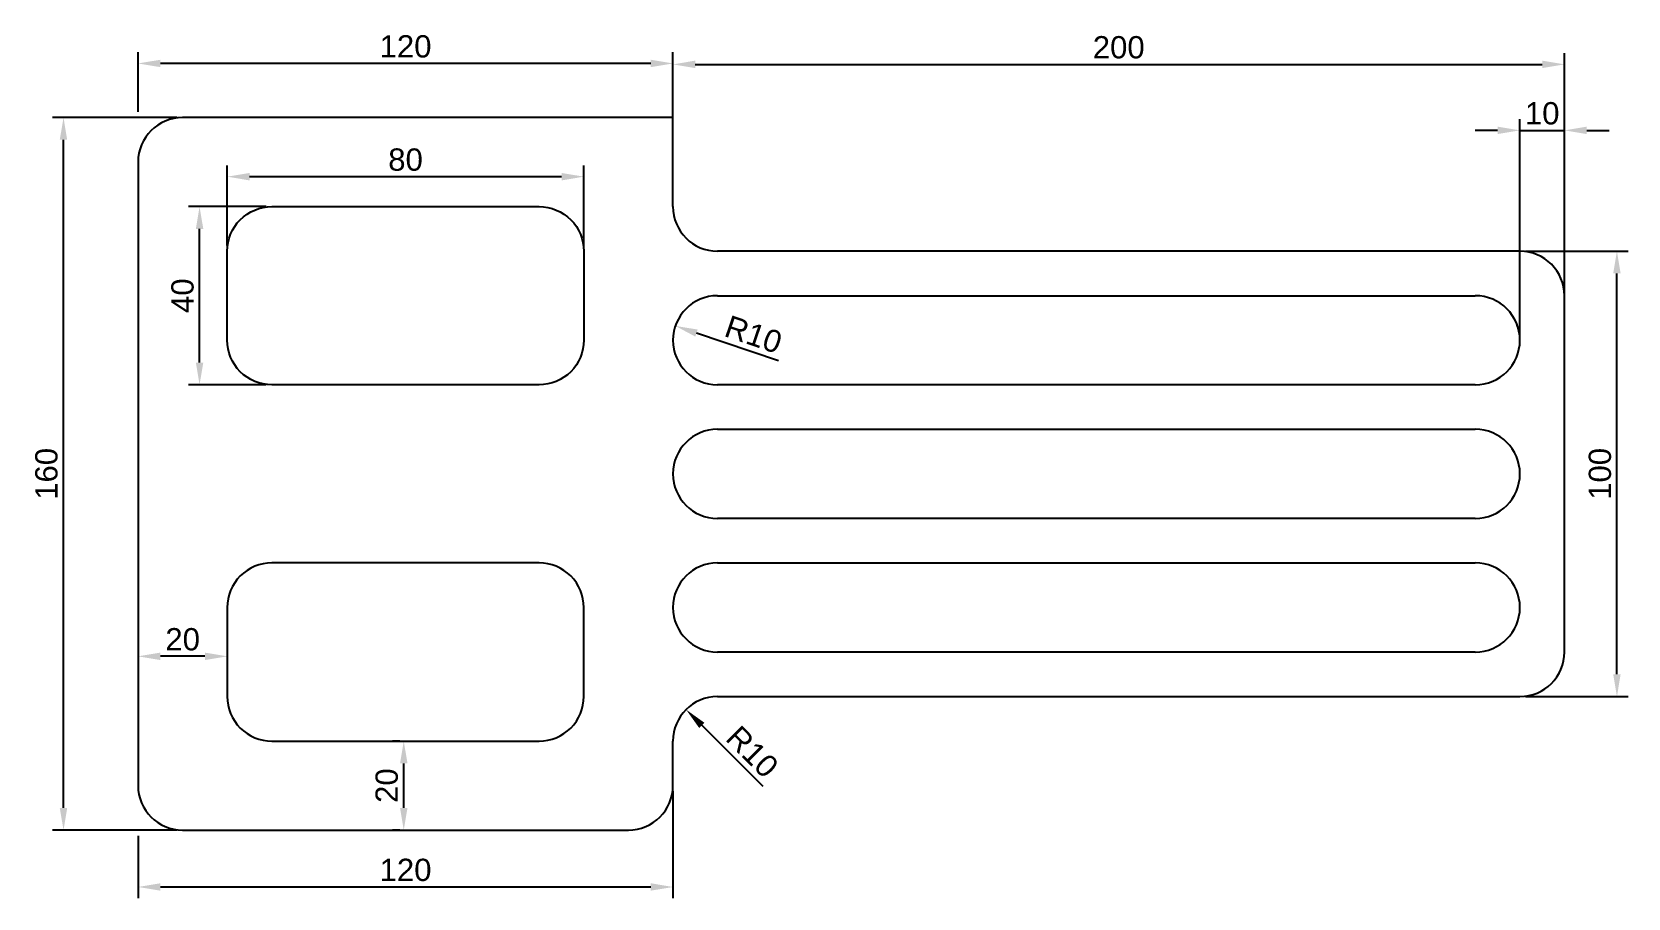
# Model space of a CAD drawing. Header units: millimetres. Extents: x 176 to 534, y 185 to 379.
import ezdxf

# ---------------------------------------------------------------- set-up
doc = ezdxf.new("R2010")
doc.units = ezdxf.units.MM
doc.styles.get("Standard").update_dxf_attribs({"font": 'arial.ttf'})
doc.dimstyles.new('ISO-25', dxfattribs={"dimscale": 2, "dimtxt": 2.5, "dimasz": 2.5, "dimexe": 1.25, "dimexo": 0.625, "dimtad": 1, "dimtxsty": 'Standard', "dimcen": 2.5, "dimadec": 0, "dimazin": 0, "dimtfac": 1, "dimtmove": 0, "dimatfit": 3, "dimfxl": 1, "dimarcsym": 0})

# ---------------------------------------------------------------- blocks, each defined once
blk = doc.blocks.new('*D3')
at = {"color": 0, "lineweight": -2, "transparency": 16777216}
for p, q in [((200, 361.25), (200, 374.65)), ((320, 361.25), (320, 374.65)), ((315, 372.15), (205, 372.15))]:
    blk.add_line(p, q, dxfattribs=at)
at = {"color": 0, "transparency": 16777216}
for points in [[(205, 372.98), (205, 371.32), (200, 372.15)], [(315, 372.98), (315, 371.32), (320, 372.15)]]:
    blk.add_solid(points, dxfattribs=at)
at = {"layer": 'Defpoints', "color": 0, "transparency": 16777216}
for p in [(200, 372.15), (200, 360), (320, 360)]:
    blk.add_point(p, dxfattribs=at)
at = {"color": 0, "transparency": 16777216, "insert": (260, 375.95), "char_height": 5, "attachment_point": 5}
blk.add_mtext('120', dxfattribs=at)
blk = doc.blocks.new('*D4')
at = {"color": 0, "lineweight": -2, "transparency": 16777216}
for p, q in [((320, 208.75), (320, 184.74)), ((200, 198.75), (200, 184.74)), ((205, 187.24), (315, 187.24))]:
    blk.add_line(p, q, dxfattribs=at)
at = {"color": 0, "transparency": 16777216}
for points in [[(205, 188.08), (205, 186.41), (200, 187.24)], [(315, 188.08), (315, 186.41), (320, 187.24)]]:
    blk.add_solid(points, dxfattribs=at)
at = {"layer": 'Defpoints', "color": 0, "transparency": 16777216}
for p in [(320, 210), (200, 200), (320, 187.24)]:
    blk.add_point(p, dxfattribs=at)
at = {"color": 0, "transparency": 16777216, "insert": (260, 191.05), "char_height": 5, "attachment_point": 5}
blk.add_mtext('120', dxfattribs=at)
blk = doc.blocks.new('*D7')
at = {"color": 0, "lineweight": -2, "transparency": 16777216}
blk.add_line((343.66, 305.36), (325.27, 311.61), dxfattribs=at)
at = {"color": 0, "transparency": 16777216}
blk.add_solid([(325.53, 312.4), (325, 310.82), (320.53, 313.22)], dxfattribs=at)
at = {"layer": 'Defpoints', "color": 0, "transparency": 16777216}
for p in [(320.53, 313.22), (330, 310)]:
    blk.add_point(p, dxfattribs=at)
at = {"color": 0, "transparency": 16777216, "insert": (338.06, 311.28), "char_height": 5, "attachment_point": 5, "rotation": 341.2278}
blk.add_mtext('R10', dxfattribs=at)
blk = doc.blocks.new('*D8')
at = {"color": 0, "lineweight": -2, "transparency": 16777216}
for p, q in [((208.75, 360), (180.77, 360)), ((183.27, 205), (183.27, 355)), ((208.75, 200), (180.77, 200))]:
    blk.add_line(p, q, dxfattribs=at)
at = {"color": 0, "transparency": 16777216}
for points in [[(182.43, 355), (184.1, 355), (183.27, 360)], [(182.43, 205), (184.1, 205), (183.27, 200)]]:
    blk.add_solid(points, dxfattribs=at)
at = {"layer": 'Defpoints', "color": 0, "transparency": 16777216}
for p in [(183.27, 360), (210, 360), (210, 200)]:
    blk.add_point(p, dxfattribs=at)
at = {"color": 0, "transparency": 16777216, "insert": (179.46, 280), "char_height": 5, "attachment_point": 5, "rotation": 90}
blk.add_mtext('160', dxfattribs=at)
blk = doc.blocks.new('*D9')
at = {"color": 0, "lineweight": -2, "transparency": 16777216}
for p, q in [((511.25, 330), (534.27, 330)), ((531.77, 235), (531.77, 325)), ((511.25, 230), (534.27, 230))]:
    blk.add_line(p, q, dxfattribs=at)
at = {"color": 0, "transparency": 16777216}
for points in [[(530.93, 325), (532.6, 325), (531.77, 330)], [(530.93, 235), (532.6, 235), (531.77, 230)]]:
    blk.add_solid(points, dxfattribs=at)
at = {"layer": 'Defpoints', "color": 0, "transparency": 16777216}
for p in [(510, 330), (531.77, 330), (510, 230)]:
    blk.add_point(p, dxfattribs=at)
at = {"color": 0, "transparency": 16777216, "insert": (527.97, 280), "char_height": 5, "attachment_point": 5, "rotation": 90}
blk.add_mtext('100', dxfattribs=at)
blk = doc.blocks.new('*D10')
at = {"color": 0, "lineweight": -2, "transparency": 16777216}
for p, q in [((258.75, 220), (257.1, 220)), ((259.6, 205), (259.6, 215)), ((258.75, 200), (257.1, 200))]:
    blk.add_line(p, q, dxfattribs=at)
at = {"color": 0, "transparency": 16777216}
for points in [[(258.77, 215), (260.44, 215), (259.6, 220)], [(258.77, 205), (260.44, 205), (259.6, 200)]]:
    blk.add_solid(points, dxfattribs=at)
at = {"layer": 'Defpoints', "color": 0, "transparency": 16777216}
for p in [(259.6, 220), (260, 220), (260, 200)]:
    blk.add_point(p, dxfattribs=at)
at = {"color": 0, "transparency": 16777216, "insert": (255.8, 210), "char_height": 5, "attachment_point": 5, "rotation": 90}
blk.add_mtext('20', dxfattribs=at)
blk = doc.blocks.new('*D11')
at = {"color": 0, "lineweight": -2, "transparency": 16777216}
for p, q in [((200, 238.75), (200, 236.53)), ((215, 239.03), (205, 239.03)), ((220, 238.75), (220, 236.53))]:
    blk.add_line(p, q, dxfattribs=at)
at = {"color": 0, "transparency": 16777216}
for points in [[(205, 239.86), (205, 238.19), (200, 239.03)], [(215, 239.86), (215, 238.19), (220, 239.03)]]:
    blk.add_solid(points, dxfattribs=at)
at = {"layer": 'Defpoints', "color": 0, "transparency": 16777216}
for p in [(200, 240), (220, 240), (200, 239.03)]:
    blk.add_point(p, dxfattribs=at)
at = {"color": 0, "transparency": 16777216, "insert": (210, 242.83), "char_height": 5, "attachment_point": 5}
blk.add_mtext('20', dxfattribs=at)
blk = doc.blocks.new('*D12')
at = {"color": 0, "lineweight": -2, "transparency": 16777216}
for p, q in [((228.75, 340), (211.29, 340)), ((213.79, 305), (213.79, 335)), ((228.75, 300), (211.29, 300))]:
    blk.add_line(p, q, dxfattribs=at)
at = {"color": 0, "transparency": 16777216}
for points in [[(212.96, 335), (214.63, 335), (213.79, 340)], [(212.96, 305), (214.63, 305), (213.79, 300)]]:
    blk.add_solid(points, dxfattribs=at)
at = {"layer": 'Defpoints', "color": 0, "transparency": 16777216}
for p in [(213.79, 340), (230, 340), (230, 300)]:
    blk.add_point(p, dxfattribs=at)
at = {"color": 0, "transparency": 16777216, "insert": (209.99, 320), "char_height": 5, "attachment_point": 5, "rotation": 90}
blk.add_mtext('40', dxfattribs=at)
blk = doc.blocks.new('*D13')
at = {"color": 0, "lineweight": -2, "transparency": 16777216}
for p, q in [((220, 331.25), (220, 349.23)), ((300, 331.25), (300, 349.23)), ((225, 346.73), (295, 346.73))]:
    blk.add_line(p, q, dxfattribs=at)
at = {"color": 0, "transparency": 16777216}
for points in [[(225, 347.56), (225, 345.89), (220, 346.73)], [(295, 347.56), (295, 345.89), (300, 346.73)]]:
    blk.add_solid(points, dxfattribs=at)
at = {"layer": 'Defpoints', "color": 0, "transparency": 16777216}
for p in [(300, 346.73), (220, 330), (300, 330)]:
    blk.add_point(p, dxfattribs=at)
at = {"color": 0, "transparency": 16777216, "insert": (260, 350.53), "char_height": 5, "attachment_point": 5}
blk.add_mtext('80', dxfattribs=at)
blk = doc.blocks.new('*D14')
at = {"color": 0, "lineweight": -2, "transparency": 16777216}
for p, q in [((510, 311.25), (510, 359.63)), ((520, 311.25), (520, 359.63)), ((505, 357.13), (500, 357.13)), ((510, 357.13), (520, 357.13)), ((525, 357.13), (530, 357.13))]:
    blk.add_line(p, q, dxfattribs=at)
at = {"color": 0, "transparency": 16777216}
for points in [[(505, 357.96), (505, 356.29), (510, 357.13)], [(525, 357.96), (525, 356.29), (520, 357.13)]]:
    blk.add_solid(points, dxfattribs=at)
at = {"layer": 'Defpoints', "color": 0, "transparency": 16777216}
for p in [(520, 357.13), (510, 310), (520, 310)]:
    blk.add_point(p, dxfattribs=at)
at = {"color": 0, "transparency": 16777216, "insert": (515, 360.93), "char_height": 5, "attachment_point": 5}
blk.add_mtext('10', dxfattribs=at)
blk = doc.blocks.new('*D15')
at = {"color": 0, "lineweight": -2, "transparency": 16777216}
for p, q in [((320, 341.25), (320, 374.44)), ((520, 321.25), (520, 374.44)), ((325, 371.94), (515, 371.94))]:
    blk.add_line(p, q, dxfattribs=at)
at = {"color": 0, "transparency": 16777216}
for points in [[(325, 372.78), (325, 371.11), (320, 371.94)], [(515, 372.78), (515, 371.11), (520, 371.94)]]:
    blk.add_solid(points, dxfattribs=at)
at = {"layer": 'Defpoints', "color": 0, "transparency": 16777216}
for p in [(520, 371.94), (320, 340), (520, 320)]:
    blk.add_point(p, dxfattribs=at)
at = {"color": 0, "transparency": 16777216, "insert": (420, 375.75), "char_height": 5, "attachment_point": 5}
blk.add_mtext('200', dxfattribs=at)
blk = doc.blocks.new('*D16')
at = {"color": 0, "lineweight": -2, "transparency": 16777216}
blk.add_line((340.2, 209.8), (326.46, 223.54), dxfattribs=at)
at = {"color": 0, "transparency": 16777216}
blk.add_solid([(327.05, 224.12), (325.88, 222.95), (322.93, 227.07)], dxfattribs=at)
at = {"layer": 'Defpoints', "color": 0, "transparency": 16777216}
for p in [(322.93, 227.07), (330, 220)]:
    blk.add_point(p, dxfattribs=at)
at = {"color": 0, "transparency": 16777216, "insert": (337.79, 217.59), "char_height": 5, "attachment_point": 5, "rotation": 315}
blk.add_mtext('R10', dxfattribs=at)

msp = doc.modelspace()

# ---------------------------------------------------------------- linework, layer by layer
for p, q in [((320, 360), (210, 360)), ((320, 340), (320, 360)), ((200, 350), (200, 210)), ((510, 330), (330, 330)), ((330, 320), (500, 320)), ((520, 240), (520, 320)), ((500, 300), (330, 300)), ((330, 290), (500, 290)), ((500, 270), (330, 270)), ((330, 260), (500, 260)), ((500, 240), (330, 240)), ((330, 230), (510, 230)), ((320, 210), (320, 220)), ((210, 200), (310, 200))]:
    msp.add_line(p, q)
for points in [[(230, 340), (290, 340, -0.4142136), (300, 330), (300, 310, -0.4142136), (290, 300), (230, 300, -0.4142136), (220, 310), (220, 330, -0.4142136)], [(230, 220), (290, 220, 0.4142136), (300, 230), (300, 250, 0.4142136), (290, 260), (230, 260, 0.4142136), (220, 250), (220, 230, 0.4142136)]]:
    msp.add_lwpolyline(points, format="xyb", close=True)
for centre, start, end in [((210, 350), 90, 180), ((330, 340), 180, 270), ((510, 320), 0, 90), ((330, 310), 90, 270), ((500, 310), 270, 90), ((330, 280), 90, 270), ((500, 280), 270, 90), ((330, 250), 90, 270), ((500, 250), 270, 90), ((510, 240), 270, 0), ((330, 220), 90, 180), ((210, 210), 180, 270), ((310, 210), 270, 0)]:
    msp.add_arc(centre, 10, start, end)

# ---------------------------------------------------------------- dimensions: what is measured, and where the dimension line sits
for base, p1, p2, picture, middle in [((200, 372.15), (320, 360), (200, 360), '*D3', (260, 375.953)), ((520, 371.944), (320, 340), (520, 320), '*D15', (420, 375.747)), ((520, 357.128), (510, 310), (520, 310), '*D14', (515, 360.931)), ((300, 346.726), (220, 330), (300, 330), '*D13', (260, 350.529)), ((200, 239.027), (220, 240), (200, 240), '*D11', (210, 242.83)), ((320, 187.244), (200, 200), (320, 210), '*D4', (260, 191.047))]:
    dim = msp.add_linear_dim(base=base, p1=p1, p2=p2, dimstyle='ISO-25')
    dim.commit()
    dim.dimension.update_dxf_attribs({"geometry": picture, "text_midpoint": middle})
for base, p1, p2, picture, middle in [((183.267, 360), (210, 200), (210, 360), '*D8', (179.464, 280)), ((213.792, 340), (230, 300), (230, 340), '*D12', (209.989, 320)), ((531.768, 330), (510, 230), (510, 330), '*D9', (527.965, 280)), ((259.604, 220), (260, 200), (260, 220), '*D10', (255.802, 210))]:
    dim = msp.add_linear_dim(base=base, p1=p1, p2=p2, angle=90, dimstyle='ISO-25')
    dim.commit()
    dim.dimension.update_dxf_attribs({"geometry": picture, "text_midpoint": middle})
for center, mpoint, picture, middle in [((330, 310), (320.532, 313.218), '*D7', (336.831, 307.678)), ((330, 220), (322.929, 227.071), '*D16', (335.102, 214.898))]:
    dim = msp.add_radius_dim(center=center, mpoint=mpoint, dimstyle='ISO-25')
    dim.commit()
    dim.dimension.update_dxf_attribs({"geometry": picture, "text_midpoint": middle, "dimtype": 164})

doc.saveas('drawing.dxf')
